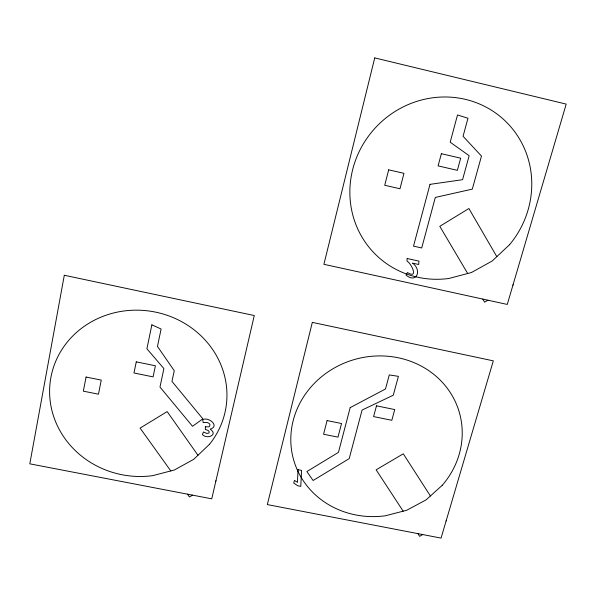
<?xml version="1.0" encoding="UTF-8"?>
<svg xmlns="http://www.w3.org/2000/svg" width="596" height="596" viewBox="0 0 596 596"><rect width="100%" height="100%" fill="white"/><g stroke="black" fill="none" stroke-linecap="round" stroke-linejoin="round"><path stroke-width="0.89" d="M487.923 300.205L484.637 302.179L482.812 299.088M512.933 285.193L513.082 284.694M192.545 495.142L189.483 496.975L187.464 494.166M215.849 481.203L215.953 480.748M422.713 534.56L419.636 536.333L417.863 533.621M446.099 521.023L446.225 520.584M170.799 470.929L140.09 428.099L167.171 411.59L197.984 455.277M403.179 511.174L376.121 469.819L403.298 453.809L430.409 495.984M467.689 273.504L439.796 226.316L468.903 208.518L496.818 256.652M205.382 426.751L205.322 429.545C206.946 429.746 210.083 430.93 208.972 433.031L206.819 433.456L203.489 431.981L202.372 434.506C206.954 439.736 218.695 434.775 210.172 429.165C220.17 426.214 208.6 416.485 202.677 419.666L203.214 422.668C205.493 422.154 208.771 422.117 209.971 424.523L209.561 426.349L208.734 426.878L205.382 426.751M298.045 469.685L297.434 482.373L294.484 480.406L293.694 483.021L297.799 485.785L300.794 486.366L301.569 470.378L298.045 469.685M407.165 258.515L406.993 261.07C411.672 263.626 418.779 279.561 407.463 272.543L405.98 275.069C416.805 284.113 422.154 269.854 412.507 263.127L418.683 264.49L418.966 261.123L407.165 258.515M64.301 275.263L29.8 463.83L211.751 498.837L254.283 315.537L64.301 275.263M86.077 377.037L83.343 391.162L98.467 394.194L101.246 380.099L86.077 377.037M136.261 361.861L133.981 372.992L153.083 376.881L155.414 365.78L136.261 361.861M151.861 324.842L146.907 348.772L163.9 368.589L159.974 387.065L192.53 426.289L202.864 418.854L171.961 381.395L174.256 370.712L157.456 346.432L161.106 329.014L151.861 324.842M374.728 57.901L323.904 264.319L507.27 304.437L566.2 104.106L374.728 57.901M312.319 322.376L267.336 504.581L441.062 538.099L493.317 360.848L312.319 322.376M388.681 169.823L384.718 185.274L399.968 188.761L403.976 173.339L388.681 169.823M327.077 420.582L323.568 434.238L337.992 437.136L341.545 423.518L327.077 420.582M350.172 407.649L338.461 452.364L306.88 471.533L313.086 480.503L349.196 458.637L362.07 410.078L393.278 395.2L398.411 376.337L389.285 374.921L385.493 388.979L350.172 407.649M430.007 184.358L413.512 246.133L421.715 247.966L435.318 197.432L472.308 189.126L481.479 156.085L463.07 136.275L467.972 118.254L457.512 114.961L450.189 142.191L469.156 155.705L462.57 179.687L430.007 184.358M441.368 153.701L438.105 165.882L457.363 170.344L460.671 158.193L441.368 153.701M376.486 405.824L373.595 416.582L391.818 420.299L394.746 409.571L376.486 405.824M209.516 444.273L193.752 459.307L174.404 469.991L152.718 475.653A88.819 83.015 9.2 0 1 50.079 382.96A88.819 83.015 9.2 0 1 170.411 316.476A88.819 83.015 9.2 0 1 209.516 444.273M509.543 244.725L492.154 261.018L471.451 272.514L448.788 278.496A93.065 89.005 -46.4 0 1 351.32 175.857A93.065 89.005 -46.4 0 1 480.13 104.263A93.065 89.005 -46.4 0 1 509.543 244.725M442.232 485.323L426.073 499.888L406.718 510.258L385.403 515.778A86.182 79.857 -16 0 1 291.936 426.431A86.182 79.857 -16 0 1 412.246 361.928A86.182 79.857 -16 0 1 442.232 485.323"/></g></svg>
